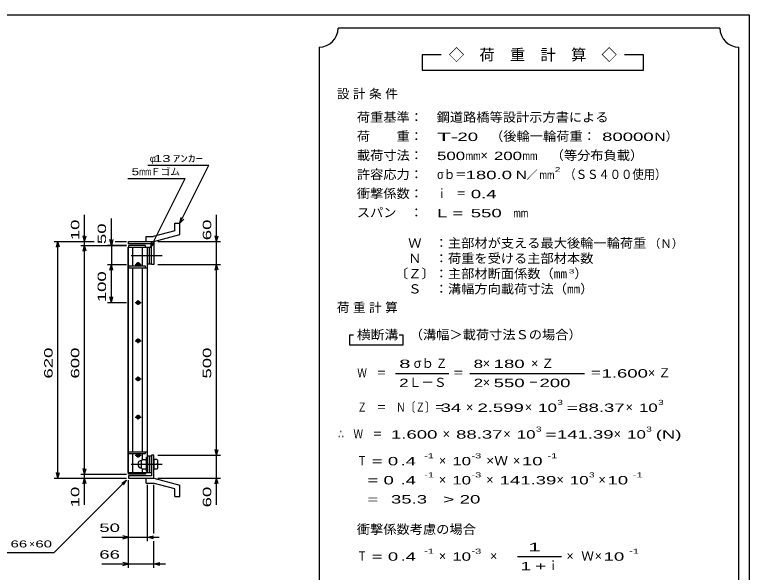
# Model space of a CAD drawing. Units: millimetres, scale not verified. Extents: x -1820 to 1731, y -1282 to 1054.
# Drawn here: x -193 to 1731, y -408 to 1054 of the extents above; entities that cross this region are included whole.
import ezdxf
from ezdxf.enums import TextEntityAlignment as Align

# ---------------------------------------------------------------- set-up
doc = ezdxf.new("R2010")
doc.units = ezdxf.units.MM
doc.header["$LTSCALE"] = 10
doc.linetypes.add('CHAIN', pattern=[18.5, 12, -1.5, 3.5, -1.5])
for name, color, linetype, lineweight in [('0_2', 150, 'Continuous', 25), ('16', 3, 'Continuous', 25), ('19', 6, 'Continuous', 25), ('22', 2, 'Continuous', 25)]:
    doc.layers.add(name, color=color, linetype=linetype, lineweight=lineweight)
doc.styles.add('ベクトル', font='')
doc.styles.get('ベクトル').set_extended_font_data('ベクトル')

msp = doc.modelspace()

# ---------------------------------------------------------------- linework, layer by layer
at = {"layer": '0_2'}
for p, q in [((-1729, 1053.5), (1731, 1053.5)), ((1731, 1053.5), (1731, -1146.5))]:
    msp.add_line(p, q, dxfattribs=at)
at = {"layer": '16'}
for p, q in [((104.3, -146.5), (104.3, 444.5)), ((104.3, 444.5), (105, 444.5)), ((149, 449), (105, 449)), ((105, 449), (105, 444.5)), ((105, 444.5), (149, 444.5)), ((105, -146.5), (105, 444.5)), ((105, 444.5), (155, 444.5)), ((116.5, 394.5), (116.5, 444.5)), ((141.5, 394.5), (141.5, 444.5)), ((149, 444.5), (149, 449)), ((155, -146.5), (155, 444.5)), ((155, 444.5), (159.5, 444.5)), ((159.5, 400.5), (159.5, 444.5)), ((159.5, 444.5), (165.5, 444.5)), ((165.5, 400.5), (165.5, 444.5)), ((130, 394.5), (130, 405)), ((105, 394.5), (105, 390)), ((149, 394.5), (105, 394.5)), ((105, 390), (155, 390)), ((116.5, -92), (116.5, 390)), ((122, 399), (138, 399)), ((128, 402), (132, 402)), ((128, 396), (132, 396)), ((141.5, -92), (141.5, 390)), ((149, 390), (149, 394.5)), ((155, 400.5), (159.5, 400.5)), ((159.5, 400.5), (165.5, 400.5)), ((122, 299), (138, 299)), ((128, 302), (132, 302)), ((128, 296), (132, 296)), ((130, 293), (130, 305)), ((122, 199), (138, 199)), ((128, 202), (132, 202)), ((128, 196), (132, 196)), ((130, 193), (130, 205)), ((122, 99), (138, 99)), ((128, 102), (132, 102)), ((130, 93), (130, 105)), ((128, 96), (132, 96)), ((128, 2), (132, 2)), ((130, -7), (130, 5)), ((122, -1), (138, -1)), ((128, -4), (132, -4)), ((105, -96.5), (105, -92)), ((105, -92), (155, -92)), ((149, -96.5), (149, -92)), ((105, -96.5), (149, -96.5)), ((116.5, -146.5), (116.5, -96.5)), ((122, -101), (138, -101)), ((128, -98), (132, -98)), ((128, -104), (132, -104)), ((130, -107), (130, -96.5)), ((141, -112.5), (139, -114.5)), ((139, -134.5), (139, -114.5)), ((141, -112.5), (150, -112.5)), ((141.5, -111.5), (141.5, -96.5)), ((152, -114.5), (150, -112.5)), ((152, -143), (152, -106)), ((152, -106), (155, -106)), ((155, -102.5), (159.5, -102.5)), ((155, -143), (155, -106)), ((159.5, -146.5), (159.5, -102.5)), ((159.5, -102.5), (165.5, -102.5)), ((165.5, -146.5), (165.5, -102.5)), ((141, -124.5), (139, -122.5)), ((141, -124.5), (139, -126.5)), ((139, -134.5), (141, -136.5)), ((141, -124.5), (150, -124.5)), ((150, -124.5), (152, -122.5)), ((152, -126.5), (150, -124.5)), ((150, -136.5), (152, -134.5)), ((104.3, -146.5), (105, -146.5)), ((105, -146.5), (149, -146.5)), ((105, -151), (105, -146.5)), ((105, -146.5), (155, -146.5)), ((149, -151), (105, -151)), ((141, -136.5), (150, -136.5)), ((141.5, -146.5), (141.5, -137.5)), ((149, -146.5), (149, -151)), ((152, -143), (155, -143)), ((155, -146.5), (159.5, -146.5)), ((159.5, -146.5), (165.5, -146.5))]:
    msp.add_line(p, q, dxfattribs=at)
at = {"layer": '16', "linetype": 'CHAIN'}
for p, q in [((112, 422.5), (193, 422.5)), ((112, -124.5), (193, -124.5))]:
    msp.add_line(p, q, dxfattribs=at)
at = {"layer": '16'}
for centre, radius, start, end in [((128, 399), 3, 90, 270), ((130, 399), 4, 46.6, 133.4), ((130, 399), 4, 226.6, 313.4), ((132, 399), 3, 270, 90), ((128, 299), 3, 90, 270), ((130, 299), 4, 46.6, 133.4), ((130, 299), 4, 226.6, 313.4), ((132, 299), 3, 270, 90), ((128, 199), 3, 90, 270), ((130, 199), 4, 46.6, 133.4), ((130, 199), 4, 226.6, 313.4), ((132, 199), 3, 270, 90), ((128, 99), 3, 90, 270), ((130, 99), 4, 46.6, 133.4), ((132, 99), 3, 270, 90), ((130, 99), 4, 226.6, 313.4), ((128, -1), 3, 90, 270), ((130, -1), 4, 46.6, 133.4), ((132, -1), 3, 270, 90), ((130, -1), 4, 226.6, 313.4), ((128, -101), 3, 90, 270), ((130, -101), 4, 46.6, 133.4), ((130, -101), 4, 226.6, 313.4), ((139, -124.5), 10, 90, 270), ((132, -101), 3, 270, 90)]:
    msp.add_arc(centre, radius, start, end, dxfattribs=at)
at = {"layer": '19'}
for p, q in [((226.1, 507.1), (239.1, 507.1)), ((226.1, 487.1), (226.1, 507.1)), ((239.1, 477.1), (239.1, 507.1)), ((226.1, 487.1), (169.8, 472)), ((151.5, 472), (169.8, 472)), ((151.5, 459), (151.5, 472)), ((171.5, 459), (239.1, 477.1)), ((105, 453), (105, 459)), ((105, 459), (171.5, 459)), ((165.5, 453), (105, 453)), ((151.5, 459), (171.5, 459)), ((165.5, 399), (165.5, 453)), ((171.5, 459), (171.5, 399)), ((171.5, 399), (165.5, 399)), ((171.5, -101), (165.5, -101)), ((165.5, -101), (165.5, -155)), ((171.5, -161), (171.5, -101)), ((179.5, -112.5), (171.5, -112.5)), ((171.5, -112.5), (171.5, -136.5)), ((181.5, -114.5), (179.5, -112.5)), ((181.5, -134.5), (181.5, -114.5)), ((171.5, -124.5), (179.5, -124.5)), ((181.5, -122.5), (179.5, -124.5)), ((179.5, -124.5), (181.5, -126.5)), ((179.5, -136.5), (181.5, -134.5)), ((171.5, -136.5), (179.5, -136.5)), ((105, -155), (105, -161)), ((165.5, -155), (105, -155)), ((105, -161), (171.5, -161)), ((151.5, -161), (171.5, -161)), ((151.5, -174), (151.5, -161)), ((171.5, -161), (239.1, -179.1)), ((151.5, -174), (169.8, -174)), ((226.1, -189.1), (169.8, -174)), ((226.1, -209.1), (226.1, -189.1)), ((239.1, -209.1), (239.1, -179.1)), ((226.1, -209.1), (239.1, -209.1))]:
    msp.add_line(p, q, dxfattribs=at)
at = {"layer": '22', "color": 4}
for p, q in [((1654, 1018.5), (654, 1018.5)), ((604, 968.5), (604, -581.5)), ((1704, -581.5), (1704, 968.5)), ((924, 948.5), (874, 948.5)), ((874, 948.5), (874, 908.5)), ((1454, 948.5), (1404, 948.5)), ((1454, 908.5), (1454, 948.5)), ((874, 908.5), (1454, 908.5)), ((155.5, 659), (315.5, 659)), ((239.5, 507), (315.5, 659)), ((103, 624.5), (253, 624.5)), ((163, 444.5), (253, 624.5)), ((-10, 459), (-10, 529)), ((239.5, 507), (242.5, 521.6)), ((335.5, 459), (335.5, 529)), ((60, 449), (60, 519)), ((239.5, 507), (249.5, 518)), ((-10, 459), (-14, 474)), ((-10, 459), (-6, 474)), ((60, 449), (56, 464)), ((64, 464), (60, 449)), ((335.5, 459), (331.5, 474)), ((335.5, 459), (339.5, 474)), ((-90, 459), (15, 459)), ((-84, 444), (-80, 459)), ((-76, 444), (-80, 459)), ((-80, -161), (-80, 459)), ((-20, 459), (15, 459)), ((-20, 449), (100, 449)), ((-14, 434), (-10, 449)), ((-10, 449), (-10, 459)), ((-6, 434), (-10, 449)), ((-10, -151), (-10, 449)), ((100, 449), (50, 449)), ((60, 449), (60, 399)), ((70, 459), (100, 459)), ((70, 459), (100, 459)), ((163, 444.5), (166, 459.1)), ((163, 444.5), (173, 455.5)), ((181.5, 459), (345.5, 459)), ((335.5, 399), (335.5, 459)), ((50, 399), (100, 399)), ((56, 384), (60, 399)), ((64, 384), (60, 399)), ((60, 299), (60, 399)), ((181.5, 399), (345.5, 399)), ((331.5, 384), (335.5, 399)), ((339.5, 384), (335.5, 399)), ((335.5, -101), (335.5, 399)), ((60, 299), (56, 314)), ((60, 299), (64, 314)), ((50, 299), (100, 299)), ((694, 213.5), (684, 213.5)), ((684, 213.5), (684, 188.5)), ((824, 213.5), (814, 213.5)), ((824, 188.5), (824, 213.5)), ((684, 188.5), (824, 188.5)), ((804, 113.5), (944, 113.5)), ((999, 113.5), (1299, 113.5)), ((335.5, -101), (331.5, -86)), ((335.5, -101), (339.5, -86)), ((181.5, -101), (345.5, -101)), ((335.5, -161), (335.5, -101)), ((-80, -161), (-84, -146)), ((-80, -161), (-76, -146)), ((-20, -151), (100, -151)), ((-10, -151), (-14, -136)), ((-10, -151), (-6, -136)), ((-10, -161), (-10, -151)), ((-90, -161), (100, -161)), ((-90, -356), (100, -166)), ((-20, -161), (100, -161)), ((-14, -176), (-10, -161)), ((-6, -176), (-10, -161)), ((-10, -231), (-10, -161)), ((87, -174), (100, -166)), ((92, -179), (100, -166)), ((105, -326), (105, -166)), ((105, -396), (105, -166)), ((181.5, -161), (345.5, -161)), ((331.5, -176), (335.5, -161)), ((339.5, -176), (335.5, -161)), ((335.5, -231), (335.5, -161)), ((155, -326), (155, -179)), ((171.5, -306), (171.5, -179)), ((35, -316), (105, -316)), ((105, -316), (90, -312)), ((90, -320), (105, -316)), ((105, -316), (155, -316)), ((155, -316), (170, -312)), ((170, -320), (155, -316)), ((155, -316), (185, -316)), ((171.5, -396), (171.5, -326)), ((-290, -356), (-90, -356)), ((105, -386), (90, -382)), ((171.5, -386), (186.5, -382)), ((1124, -366.5), (1239, -366.5)), ((35, -386), (105, -386)), ((90, -390), (105, -386)), ((105, -386), (171.5, -386)), ((186.5, -390), (171.5, -386)), ((171.5, -386), (201.5, -386))]:
    msp.add_line(p, q, dxfattribs=at)
for centre, start, end in [((604, 1018.5), 270, 0), ((1704, 1018.5), 180, 270)]:
    msp.add_arc(centre, 50, start, end, dxfattribs=at)

# ---------------------------------------------------------------- texts
at = {"layer": '22', "style": 'ベクトル'}
for s, height, p in [('◇\u3000荷\u3000重\u3000計\u3000算\u3000◇', 29.33, (944, 948.5)), ('）', 24.2, (1512, 735)), ('φ', 18.3, (160.5, 676.5)), ('×', 24.2, (1027, 685)), ('Ｆゴム', 18.33, (163, 642)), ('／', 22, (1146.5, 633.5)), ('（Ｎ）', 21.99, (1468, 453.5)), ('）', 24.2, (1273, 375)), ('σｂ', 24.19, (852, 140)), ('×', 24.2, (1033, 140)), ('Ｌ－Ｓ', 24.19, (839, 90)), ('×', 24.2, (1033, 90)), ('×', 24.2, (989, 25)), ('×', 24.2, (1143, 25)), ('×', 24.2, (1407, 25)), ('×', 24.2, (928, -45)), ('×', 24.2, (1087, -45)), ('×', 24.2, (1376, -45)), ('×', 24.2, (918, -115)), ('×', 24.2, (1112, -115)), ('×', 24.2, (918, -165)), ('×', 24.2, (1042, -165)), ('×', 24.2, (1226, -165)), ('×', 24.2, (1336, -165)), ('×', 18.3, (-155, -333.5)), ('×', 24.2, (918, -365)), ('×', 24.2, (1052, -365)), ('×', 24.2, (1252, -365)), ('Ｗ', 24.2, (1291, -365)), ('×', 24.2, (1326, -365)), ('ｉ', 24.2, (1200.5, -390))]:
    msp.add_text(s, height=height, dxfattribs=at).set_placement(p, align=Align.MIDDLE_LEFT)
for s, height, width, p in [('荷重基準：\u3000', 24.19, 1.05, (703, 785)), ('鋼道路橋等設計示方書による', 24.19, 1.05, (912, 785)), ('荷\u3000\u3000重：\u3000', 24.19, 1.05, (703, 735)), ('（後輪一輪荷重：', 24.19, 1.05, (1052, 735)), ('T-', 21.99, 2, (913, 733.5)), (' 20 ', 21.99, 1.65, (953, 733.5)), (' 80000', 21.99, 1.65, (1332, 733.5)), ('N', 22, 1.4, (1482, 733.5)), ('載荷寸法：\u3000', 24.19, 1.05, (703, 685)), ('500', 21.99, 1.5, (913, 683.5)), ('200', 21.99, 1.5, (1062, 683.5)), ('\u3000（等分布負載）', 24.19, 1.05, (1176, 685)), (' 13 ', 18.33, 1.6, (160.5, 676.5)), ('ｱﾝｶｰ', 18.33, 1.6, (220.5, 676.5)), ('mm', 21.99, 0.8, (988, 683.5)), ('mm', 21.99, 0.8, (1137, 683.5)), ('2', 13.2, 1.5, (1221.5, 647.5)), ('5', 18.3, 1.45, (113, 642)), ('mm', 18.33, 0.75, (133, 642)), ('許容応力：\u3000', 24.19, 1.05, (703, 635)), ('σｂ＝', 24.19, 0.9, (913, 635)), ('180.0', 21.99, 1.65, (988, 633.5)), ('N', 22, 1.4, (1119, 633.5)), ('mm', 21.99, 0.8, (1181.5, 633.5)), ('（ＳＳ４００使用）', 24.19, 0.9, (1246.5, 635)), ('衝撃係数：\u3000', 24.19, 1.05, (703, 585)), ('ｉ\u3000＝', 24.19, 0.75, (913, 585)), (' 0.4', 21.99, 1.65, (988, 583.5)), ('スパン\u3000：\u3000', 24.19, 1.05, (703, 535)), ('L =', 21.99, 1.65, (913, 533.5)), (' 550 ', 21.99, 1.65, (988, 533.5)), ('mm', 21.99, 0.8, (1113, 533.5)), ('\u3000Ｗ\u3000：主部材が支える最大後輪一輪荷重', 24.19, 1.05, (803, 455)), ('\u3000Ｎ\u3000：荷重を受ける主部材本数', 24.19, 1.05, (803, 415)), ('〔Ｚ〕：主部材断面係数（㎜', 24.19, 1.05, (803, 375)), ('3', 11, 1.8, (1258, 381)), ('\u3000Ｓ\u3000：溝幅方向載荷寸法（㎜）', 24.19, 1.05, (803, 335)), ('\u3000（溝幅＞載荷寸法Ｓの場合）', 24.19, 1.05, (807, 215)), ('横断溝', 24.19, 1.1, (703, 215)), ('8', 22, 1.8, (814, 138.5)), ('Ｚ', 24.2, 0.9, (910, 140)), ('8', 22, 1.5, (1009, 138.5)), (' 180 ', 21.99, 1.65, (1048, 138.5)), ('Ｗ\u3000＝', 24.19, 0.75, (704, 115)), ('＝', 24.2, 0.9, (954, 115)), ('＝', 24.2, 0.9, (1314, 115)), ('1.600', 21.99, 1.65, (1344, 113.5)), ('2', 22, 1.5, (814, 88.5)), ('2', 22, 1.5, (1009, 88.5)), (' 550 ', 21.99, 1.65, (1048, 88.5)), (' 200 ', 21.99, 1.65, (1168, 88.5)), ('－', 24.2, 0.75, (1153, 90)), ('Ｚ\u3000＝\u3000Ｎ〔Ｚ〕＝', 24.19, 0.75, (704, 25)), ('3', 13.2, 1.5, (1228, 37.5)), ('3', 13.2, 1.5, (1492, 37.5)), (' 34 ', 21.99, 1.65, (909, 23.5)), ('2.599', 21.99, 1.65, (1019, 23.5)), ('10', 21.99, 1.5, (1178, 23.5)), ('=', 22, 1.7, (1253, 23.5)), ('88.37', 21.99, 1.65, (1283, 23.5)), ('10', 21.99, 1.5, (1442, 23.5)), ('∴\u3000Ｗ\u3000＝', 24.19, 0.75, (654, -45)), (' 1.600', 21.99, 1.65, (779, -46.5)), ('88.37', 21.99, 1.65, (963, -46.5)), ('10', 21.99, 1.5, (1122, -46.5)), ('3', 13.2, 1.5, (1172, -32.5)), ('141.39', 21.99, 1.65, (1227, -46.5)), ('10', 21.99, 1.5, (1411, -46.5)), ('3', 13.2, 1.5, (1461, -32.5)), ('(N)', 21.99, 1.65, (1486, -46.5)), ('=', 22, 1.7, (1197, -46.5)), ('-1', 13.2, 1.65, (879, -102.5)), ('-3', 13.2, 1.65, (1003, -102.5)), ('-1', 13.2, 1.65, (1202, -102.5)), ('Ｔ', 24.2, 0.75, (704, -115)), (' = 0', 21.99, 1.65, (729, -116.5)), (' .4 ', 21.99, 1.65, (804, -116.5)), ('10', 21.99, 1.5, (953, -116.5)), ('×Ｗ', 24.19, 1.1, (1042, -115)), (' 10 ', 21.99, 1.65, (1122, -116.5)), ('-1', 13.2, 1.65, (879, -152.5)), ('-3', 13.2, 1.65, (1003, -152.5)), ('3', 13.2, 1.5, (1311, -152.5)), ('-1', 13.2, 1.65, (1426, -152.5)), ('  = 0', 21.99, 1.65, (704, -166.5)), (' .4 ', 21.99, 1.65, (804, -166.5)), ('10', 21.99, 1.5, (953, -166.5)), ('141.39', 21.99, 1.65, (1077, -166.5)), ('10', 21.99, 1.5, (1261, -166.5)), (' 10 ', 21.99, 1.65, (1346, -166.5)), (' 35.3', 21.99, 1.65, (779, -216.5)), ('>', 22, 1.7, (929, -216.5)), (' 20 ', 21.99, 1.65, (959, -216.5)), ('  =', 21.99, 1.65, (704, -216.5)), (' 50 ', 21.99, 1.65, (15, -291)), ('衝撃係数考慮の場合', 24.19, 1.05, (703, -295)), (' 66 ', 18.33, 1.6, (-215, -333.5)), (' 60 ', 18.33, 1.6, (-150, -333.5)), ('-1', 13.2, 1.65, (879, -352.5)), ('-3', 13.2, 1.65, (1003, -352.5)), ('-1', 13.2, 1.65, (1416, -352.5)), (' 66 ', 21.99, 1.65, (15, -361)), ('Ｔ', 24.2, 0.75, (704, -365)), (' = 0', 21.99, 1.65, (729, -366.5)), (' .4 ', 21.99, 1.65, (804, -366.5)), ('10', 21.99, 1.5, (953, -366.5)), (' 10 ', 21.99, 1.65, (1336, -366.5))]:
    msp.add_text(s, height=height, dxfattribs=dict(at, width=width)).set_placement(p, align=Align.MIDDLE_LEFT)
at = {"layer": '22', "style": 'ベクトル', "width": 1.65}
for s, p in [(' 10 ', (-35, 449)), (' 50 ', (35, 439)), (' 60 ', (310.5, 449)), (' 100 ', (35, 286.5)), (' 620 ', (-105, 86.5)), (' 600 ', (-35, 86.5)), (' 500 ', (310.5, 86.5)), (' 10 ', (-35, -251)), (' 60 ', (310.5, -251))]:
    msp.add_text(s, height=21.99, rotation=90, dxfattribs=at).set_placement(p, align=Align.MIDDLE_LEFT)
at = {"layer": '22', "attachment_point": 4, "style": 'ベクトル'}
for s, insert, char_height in [('\\T1.28;設計条件', (650.5, 845), 24.19), ('\\T1.28;荷重計算', (650.5, 285), 24.19), ('\\T1.42;×Ｚ', (1159.5, 140), 24.19), ('\\T1.42;×Ｚ', (1465.5, 115), 24.19), ('\\T1.25;\\W2;\\~1\\~', (1131.5, -341.5), 21.99), ('\\T1.33;\\W1.75;1+', (1131.5, -391.5), 21.99)]:
    msp.add_mtext(s, dxfattribs=dict(at, insert=insert, char_height=char_height))

doc.saveas('drawing.dxf')
